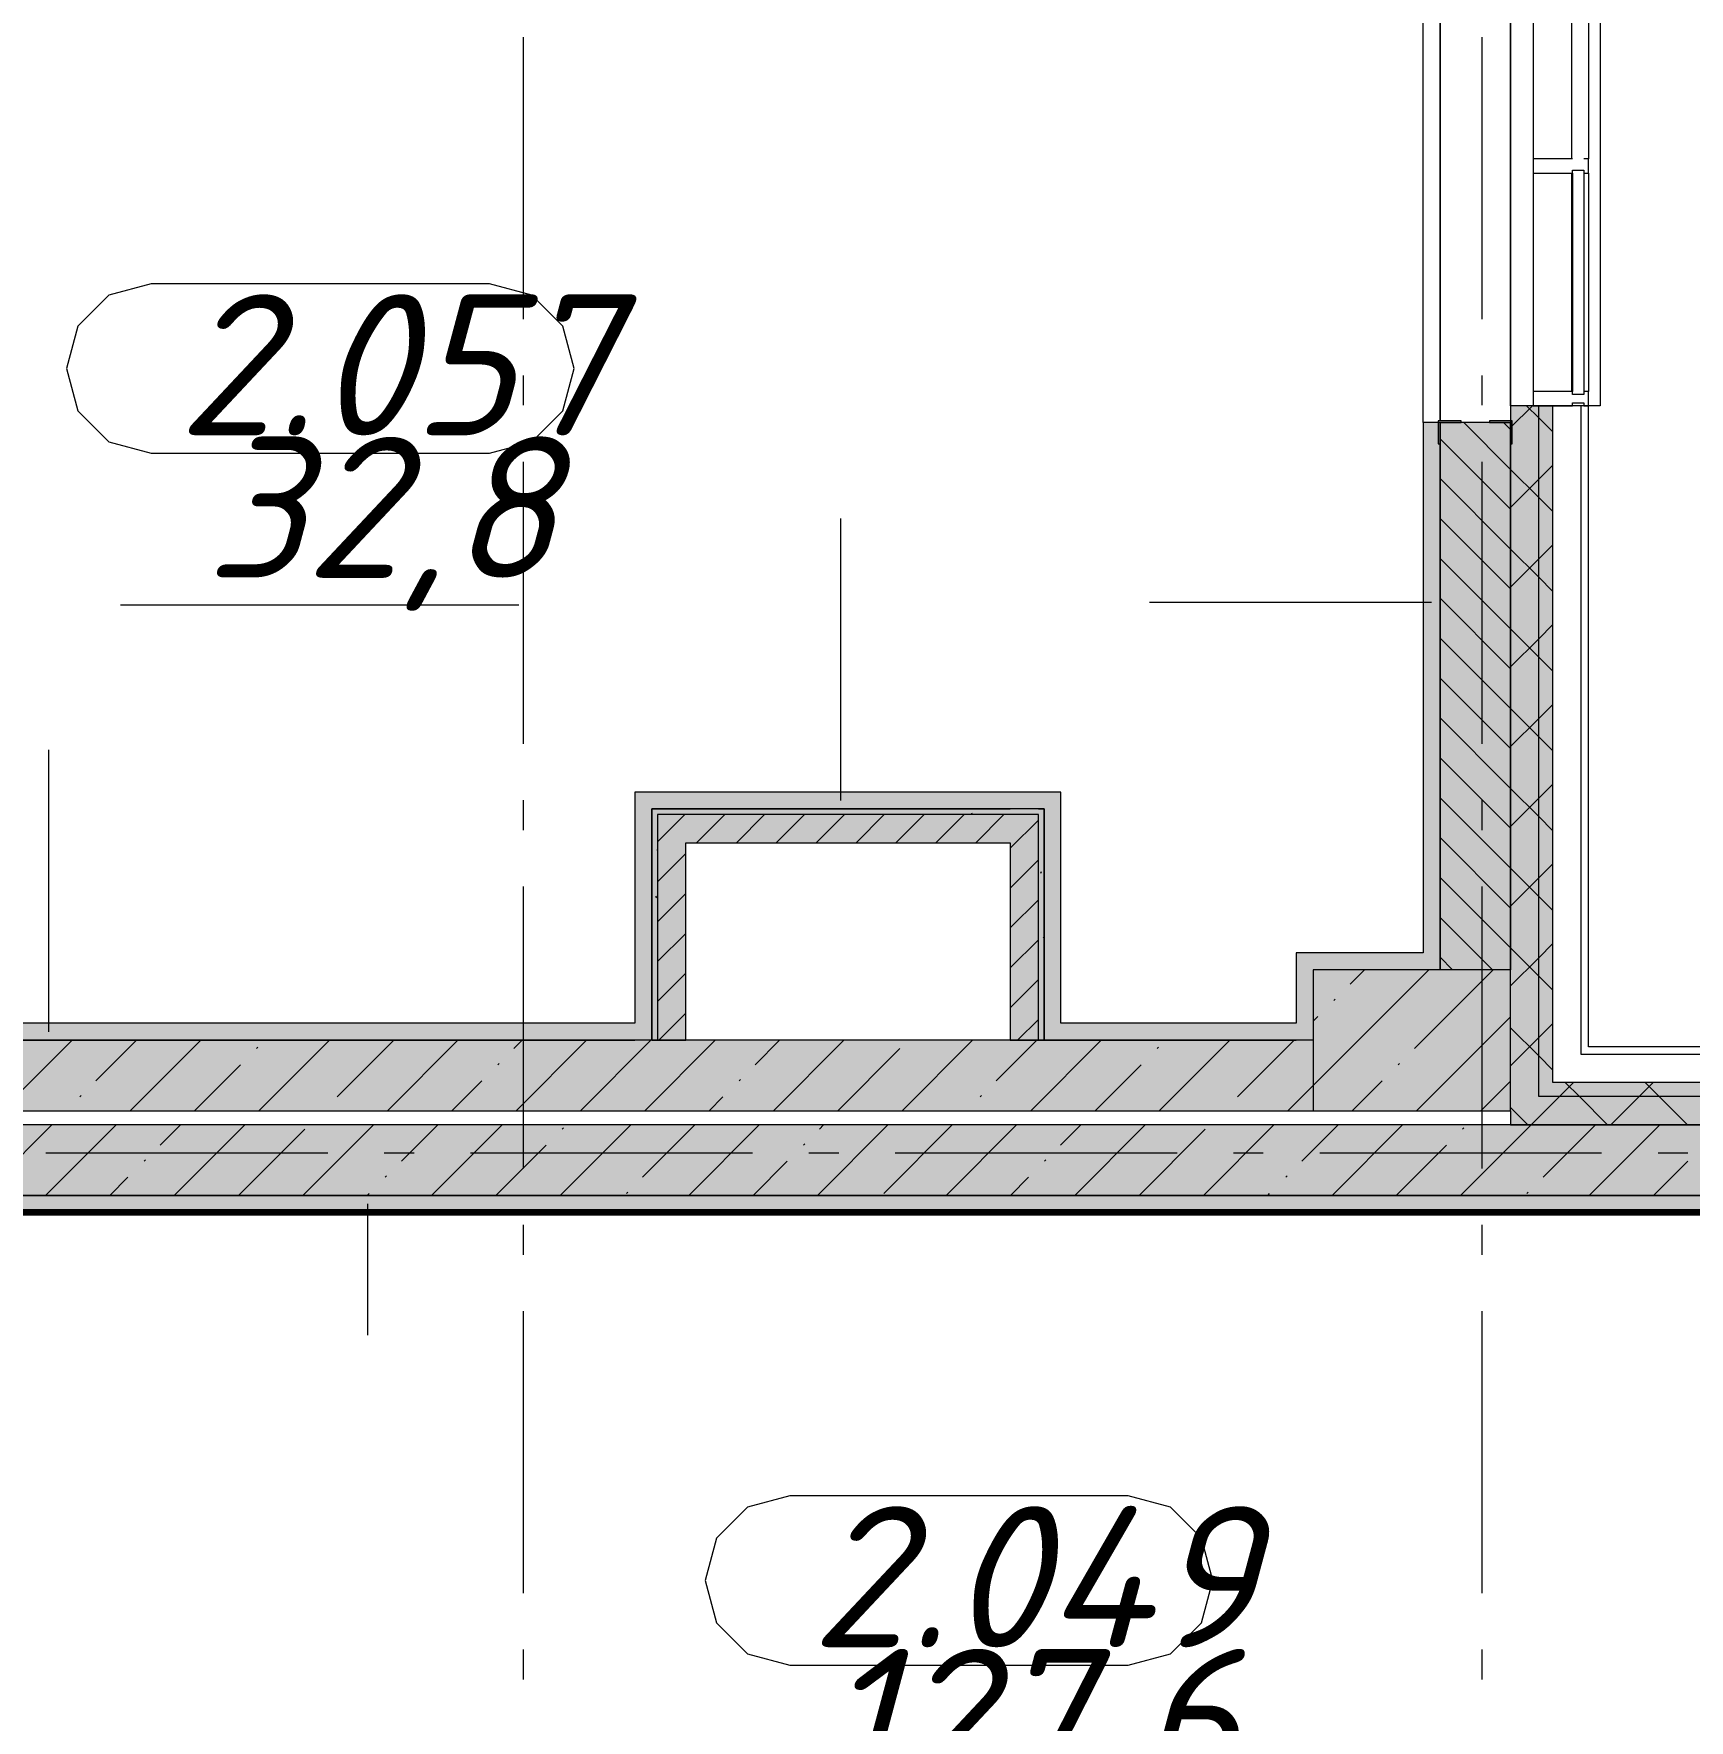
# Model space of a CAD drawing. Header units: millimetres. Extents: x -537608 to 253996, y -217170 to 186033.
# Drawn here: x -347599 to -341727, y -47012 to -41032 of the extents above; entities that cross this region are included whole.
import ezdxf

# ---------------------------------------------------------------- set-up
doc = ezdxf.new("R2010")
doc.units = ezdxf.units.MM
doc.layers.add('16) Лак 1.6м', color=160, linetype='Continuous', lineweight=90)
doc.layers.add('PDF _Геометрия', color=7, linetype='Continuous')
doc.layers.add('PDF _Текст', color=7, linetype='Continuous')
doc.layers.add('PDF _Сплошная заливка', color=7, linetype='Continuous', true_color=0xffffff)
doc.styles.add('PDF ISOCPEUR Italic', font='isocpeui.ttf')

msp = doc.modelspace()

# ---------------------------------------------------------------- hatches: boundary and pattern name
at = {"layer": 'PDF _Сплошная заливка', "transparency": 33554559}
h = msp.add_hatch(color=256, dxfattribs=at)
h.paths.add_polyline_path([(-342261.3661, -44800.6673), (-342211.3659, -44800.6673), (-342211.3659, -42350.6676), (-342261.3661, -42350.6676), (-342261.3661, -44600.8301)], flags=0)
h.paths.add_polyline_path([(-342261.3661, -40650.6668), (-342211.3659, -40650.6668), (-342211.3659, -39375.6657), (-342261.3661, -39375.6657), (-342261.3661, -39616.9451)], flags=0)
h.paths.add_polyline_path([(-342261.3661, -37675.6649), (-342211.3659, -37675.6649), (-342211.3659, -36475.6662), (-342261.3661, -36475.6662), (-342261.3661, -36769.0084)], flags=0)
h.paths.add_polyline_path([(-342211.3659, -34775.6654), (-342211.3659, -33615.6643), (-342261.3661, -33615.6643), (-342261.3661, -34775.6654)], flags=0)
h.paths.add_polyline_path([(-342211.3659, -31915.6635), (-342211.3659, -30715.6649), (-342261.3661, -30715.6649), (-342261.3661, -31915.6635)], flags=0)
h.paths.add_polyline_path([(-342211.3659, -29015.664), (-342211.3659, -27615.6645), (-342261.3661, -27615.6645), (-342261.3661, -29015.664)], flags=0)
h.paths.add_polyline_path([(-342211.3659, -25915.6637), (-342211.3659, -24715.6629), (-342261.3661, -24715.6629), (-342261.3661, -25915.6637)], flags=0)
h.paths.add_polyline_path([(-342261.3661, -23015.6621), (-342211.3659, -23015.6621), (-342211.3659, -21450.6628), (-342261.3661, -21450.6628), (-342261.3661, -22529.3344)], flags=0)
h.paths.add_polyline_path([(-342261.3661, -19750.6615), (-342211.3659, -19750.6615), (-342211.3659, -18550.6617), (-342261.3661, -18550.6617), (-342261.3661, -19681.3998)], flags=0)
h.paths.add_polyline_path([(-342211.3659, -16850.6606), (-342211.3659, -15615.6606), (-342261.3661, -15615.6606), (-342261.3661, -16850.6606)], flags=0)
h.paths.add_polyline_path([(-342211.3659, -13915.6596), (-342211.3659, -12750.6593), (-342261.3661, -12750.6593), (-342261.3661, -13915.6596)], flags=0)
h.paths.add_polyline_path([(-342261.3661, -11050.659), (-342211.3659, -11050.659), (-342211.3659, -6550.6573), (-342261.3661, -6550.6573), (-342261.3661, -9713.6267)], flags=0)
h = msp.add_hatch(color=256, dxfattribs=at)
h.paths.add_polyline_path([(-342361.3666, -44900.6677), (-342261.3661, -44900.6677), (-342261.3661, -42350.6676), (-342361.3666, -42350.6676), (-342361.3666, -44850.6675)], flags=0)
h.paths.add_polyline_path([(-342361.3666, -40650.6668), (-342261.3661, -40650.6668), (-342261.3661, -39375.6657), (-342361.3666, -39375.6657), (-342361.3666, -40450.666)], flags=0)
h.paths.add_polyline_path([(-342261.3661, -37675.6649), (-342261.3661, -36475.6662), (-342361.3666, -36475.6662), (-342361.3666, -37675.6649)], flags=0)
h.paths.add_polyline_path([(-342261.3661, -34775.6654), (-342261.3661, -33615.6643), (-342361.3666, -33615.6643), (-342361.3666, -34775.6654)], flags=0)
h.paths.add_polyline_path([(-342261.3661, -31915.6635), (-342261.3661, -30715.6649), (-342361.3666, -30715.6649), (-342361.3666, -31915.6635)], flags=0)
h.paths.add_polyline_path([(-342261.3661, -29015.664), (-342261.3661, -27615.6645), (-342361.3666, -27615.6645), (-342361.3666, -29015.664)], flags=0)
h.paths.add_polyline_path([(-342361.3666, -25915.6637), (-342261.3661, -25915.6637), (-342261.3661, -24715.6629), (-342361.3666, -24715.6629), (-342361.3666, -25377.2701)], flags=0)
h.paths.add_polyline_path([(-342261.3661, -23015.6621), (-342261.3661, -21450.6628), (-342361.3666, -21450.6628), (-342361.3666, -23015.6621)], flags=0)
h.paths.add_polyline_path([(-342261.3661, -19750.6615), (-342261.3661, -18550.6617), (-342361.3666, -18550.6617), (-342361.3666, -19750.6615)], flags=0)
h.paths.add_polyline_path([(-342261.3661, -16850.6606), (-342261.3661, -15615.6606), (-342361.3666, -15615.6606), (-342361.3666, -16850.6606)], flags=0)
h.paths.add_polyline_path([(-342361.3666, -13915.6596), (-342261.3661, -13915.6596), (-342261.3661, -12750.6593), (-342361.3666, -12750.6593), (-342361.3666, -13273.5457)], flags=0)
h.paths.add_polyline_path([(-342361.3666, -11050.659), (-342261.3661, -11050.659), (-342261.3661, -6650.6577), (-342361.3666, -6650.6577), (-342361.3666, -10800.6587)], flags=0)
h = msp.add_hatch(color=256, dxfattribs=at)
h.paths.add_polyline_path([(-342361.3666, -44350.6675), (-342361.3666, -42410.6662), (-342611.3676, -42410.6662), (-342611.3676, -44350.6675), (-342369.7545, -44350.6675)], flags=0)
h.paths.add_polyline_path([(-342361.3666, -40590.6661), (-342361.3666, -40450.666), (-342611.3676, -40450.666), (-342611.3676, -40590.6661), (-342369.7545, -40590.6661)], flags=0)
h.paths.add_polyline_path([(-342361.3666, -39950.666), (-342361.3666, -39435.6664), (-342611.3676, -39435.6664), (-342611.3676, -39950.666), (-342369.7545, -39950.666)], flags=0)
h.paths.add_polyline_path([(-342611.3676, -37615.6663), (-342361.3666, -37615.6663), (-342361.3666, -37150.6648), (-342611.3676, -37150.6648)], flags=0)
h.paths.add_polyline_path([(-342408.1115, -36650.6648), (-342361.3666, -36650.6648), (-342361.3666, -36535.6647), (-342611.3676, -36535.6647), (-342611.3676, -36650.6648)], flags=0)
h.paths.add_polyline_path([(-342611.3676, -34715.6647), (-342361.3666, -34715.6647), (-342361.3666, -33675.665), (-342611.3676, -33675.665), (-342611.3676, -33921.0738)], flags=0)
h.paths.add_polyline_path([(-342361.3666, -31855.665), (-342363.8468, -31850.6636), (-342611.3676, -31850.6636), (-342611.3676, -31855.665), (-342369.7545, -31855.665)], flags=0)
h.paths.add_polyline_path([(-342361.3666, -31350.6637), (-342361.3666, -30775.6655), (-342611.3676, -30775.6655), (-342611.3676, -31350.6637), (-342369.7545, -31350.6637)], flags=0)
h.paths.add_polyline_path([(-342611.3676, -28955.6633), (-342361.3666, -28955.6633), (-342361.3666, -28150.6629), (-342611.3676, -28150.6629), (-342611.3676, -28225.2047)], flags=0)
h.paths.add_polyline_path([(-342361.3666, -25855.663), (-342361.3666, -24775.6636), (-342611.3676, -24775.6636), (-342611.3676, -25855.663), (-342369.7545, -25855.663)], flags=0)
h.paths.add_polyline_path([(-342369.7545, -22955.6635), (-342361.3666, -22955.6635), (-342361.3666, -22150.6621), (-342611.3676, -22150.6621), (-342611.3676, -22955.6635)], flags=0)
h.paths.add_polyline_path([(-342369.7545, -21650.6621), (-342361.3666, -21650.6621), (-342361.3666, -21510.6614), (-342611.3676, -21510.6614), (-342611.3676, -21650.6621), (-342411.3668, -21650.6621)], flags=0)
h.paths.add_polyline_path([(-342361.3666, -19690.6619), (-342361.3666, -18610.6613), (-342611.3676, -18610.6613), (-342611.3676, -19690.6619), (-342369.7545, -19690.6619)], flags=0)
h.paths.add_polyline_path([(-342369.7545, -16790.661), (-342361.3666, -16790.661), (-342361.3666, -16330.2498), (-342611.3676, -16330.2498), (-342611.3676, -16790.661)], flags=0)
h.paths.add_polyline_path([(-342611.3676, -16295.2503), (-342361.3666, -16295.2503), (-342361.3666, -16150.6614), (-342611.3676, -16150.6614)], flags=0)
h.paths.add_polyline_path([(-342369.7545, -13855.6599), (-342361.3666, -13855.6599), (-342361.3666, -12810.6604), (-342611.3676, -12810.6604), (-342611.3676, -13855.6599)], flags=0)
h.paths.add_polyline_path([(-342611.3676, -10990.6594), (-342361.3666, -10990.6594), (-342361.3666, -10800.6587), (-342611.3676, -10800.6587), (-342611.3676, -10860.6592)], flags=0)
at = {"layer": 'PDF _Сплошная заливка', "true_color": 0xff7d7d, "transparency": 33554559}
for points in [[(-344135.7541, -43780.6664), (-344015.7484, -43780.6664), (-344015.7484, -43720.6679), (-345466.3661, -43720.6679), (-345466.3661, -43780.6664), (-345406.3675, -43780.6664)], [(-344015.7484, -44540.6679), (-343955.7499, -44540.6679), (-343955.7499, -43720.6679), (-344015.7484, -43720.6679), (-344015.7484, -43888.8459)], [(-342671.3662, -44350.6675), (-342671.3662, -44290.6669), (-343121.3681, -44290.6669), (-343121.3681, -44350.6675), (-343061.3696, -44350.6675)], [(-345466.3661, -44600.6665), (-345466.3661, -44540.6679), (-348741.3714, -44540.6679), (-348741.3714, -44600.6665), (-346559.6449, -44600.6665)], [(-343121.3681, -44600.6665), (-343121.3681, -44540.6679), (-344015.7484, -44540.6679), (-344015.7484, -44600.6665), (-343207.736, -44600.6665)]]:
    msp.add_hatch(color=11, dxfattribs=at).paths.add_polyline_path(points)
at = {"layer": 'PDF _Сплошная заливка', "transparency": 33554559}
for points in [[(-345406.3675, -44600.6665), (-345386.3709, -44600.6665), (-345386.3709, -43800.6673), (-345406.3675, -43800.6673), (-345406.3675, -43900.6678)], [(-344135.7541, -43900.6678), (-344135.7541, -43800.6673), (-345386.3709, -43800.6673), (-345386.3709, -43900.6678), (-345286.3704, -43900.6678)], [(-344035.7536, -44600.6665), (-344015.7484, -44600.6665), (-344015.7484, -43780.6664), (-344035.7536, -43780.6664), (-344035.7536, -43888.8459)], [(-342361.3666, -44850.6675), (-342361.3666, -44350.6675), (-343061.3696, -44350.6675), (-343061.3696, -44850.6675), (-342369.7545, -44850.6675)]]:
    msp.add_hatch(color=256, dxfattribs=at).paths.add_polyline_path(points)
h = msp.add_hatch(color=256, dxfattribs=at)
h.paths.add_polyline_path([(-343207.736, -44850.6675), (-343061.3696, -44850.6675), (-343061.3696, -44600.6665), (-352711.3678, -44600.6665), (-352711.3678, -44850.6675), (-346559.6449, -44850.6675)], flags=0)
h.paths.add_polyline_path([(-355777.4074, -44850.6675), (-354711.3677, -44850.6675), (-354711.3677, -44600.6665), (-355811.3724, -44600.8301), (-355811.3724, -44850.6675)], flags=0)
h = msp.add_hatch(color=256, dxfattribs=at)
h.paths.add_polyline_path([(-291511.3559, -44800.6673), (-291511.3559, -44750.6671), (-298005.3554, -44750.6671), (-298005.3554, -44800.6673), (-292091.069, -44800.6673)], flags=0)
h.paths.add_polyline_path([(-302705.3583, -44800.6673), (-302705.3583, -44750.6671), (-303995.3569, -44750.6671), (-303995.3569, -44800.6673), (-302984.786, -44800.6673)], flags=0)
h.paths.add_polyline_path([(-300051.8592, -44800.6673), (-299705.3584, -44800.6673), (-299705.3584, -44750.6671), (-301005.3596, -44750.6671), (-301005.3596, -44800.6673), (-300470.8499, -44800.6673)], flags=0)
h.paths.add_polyline_path([(-305695.3599, -44800.6673), (-305695.3599, -44750.6671), (-307010.3586, -44750.6671), (-307010.3586, -44800.6673), (-305917.7084, -44800.6673)], flags=0)
h.paths.add_polyline_path([(-308850.6309, -44800.6673), (-308710.3573, -44800.6673), (-308710.3573, -44750.6671), (-310010.3585, -44750.6671), (-310010.3585, -44800.6673), (-309688.6081, -44800.6673)], flags=0)
h.paths.add_polyline_path([(-311710.3615, -44800.6673), (-311710.3615, -44750.6671), (-313005.3593, -44750.6671), (-313005.3593, -44800.6673), (-311783.5533, -44800.6673)], flags=0)
h.paths.add_polyline_path([(-318068.389, -44800.6673), (-317705.3621, -44800.6673), (-317705.3621, -44750.6671), (-319005.3634, -44750.6671), (-319005.3634, -44800.6673), (-318906.3662, -44800.6673)], flags=0)
h.paths.add_polyline_path([(-314705.3622, -44800.6673), (-314705.3622, -44750.6671), (-316005.3592, -44750.6671), (-316005.3592, -44800.6673), (-314716.4758, -44800.6673)], flags=0)
h.paths.add_polyline_path([(-320705.362, -44800.6673), (-320705.362, -44750.6671), (-322005.3633, -44750.6671), (-322005.3633, -44800.6673), (-321001.3114, -44800.6673)], flags=0)
h.paths.add_polyline_path([(-324772.2154, -44800.6673), (-323705.3619, -44800.6673), (-323705.3619, -44750.6671), (-325005.3632, -44750.6671), (-325005.3632, -44800.6673)], flags=0)
h.paths.add_polyline_path([(-326867.1607, -44800.6673), (-326705.3618, -44800.6673), (-326705.3618, -44750.6671), (-328311.3625, -44750.6671), (-328311.3625, -44800.6673), (-327286.1471, -44800.6673)], flags=0)
h.paths.add_polyline_path([(-331311.3624, -44800.6673), (-330011.3654, -44800.6673), (-330011.3654, -44750.6671), (-331311.3624, -44750.6671)], flags=0)
h.paths.add_polyline_path([(-339011.3695, -44800.6673), (-339011.3695, -44750.6671), (-342211.3659, -44750.6671), (-342211.3659, -44800.6673), (-339017.8456, -44800.6673)], flags=0)
h = msp.add_hatch(color=256, dxfattribs=at)
h.paths.add_polyline_path([(-291411.3555, -44900.6677), (-291411.3555, -44800.6673), (-298005.3554, -44800.6673), (-298005.3554, -44900.6677), (-292091.069, -44900.6677)], flags=0)
h.paths.add_polyline_path([(-300051.8592, -44900.6677), (-299705.3584, -44900.6677), (-299705.3584, -44800.6673), (-301005.3596, -44800.6673), (-301005.3596, -44900.6677), (-300470.8499, -44900.6677)], flags=0)
h.paths.add_polyline_path([(-303822.7632, -44900.6677), (-302705.3583, -44900.6677), (-302705.3583, -44800.6673), (-303995.3569, -44800.6673), (-303995.3569, -44900.6677)], flags=0)
h.paths.add_polyline_path([(-306061.3579, -44900.6677), (-305695.3599, -44900.6677), (-305695.3599, -44800.6673), (-307010.3586, -44800.6673), (-307010.3586, -44900.6677), (-306336.6949, -44900.6677)], flags=0)
h.paths.add_polyline_path([(-308850.6309, -44900.6677), (-308710.3573, -44900.6677), (-308710.3573, -44800.6673), (-310010.3585, -44800.6673), (-310010.3585, -44900.6677), (-309688.6081, -44900.6677)], flags=0)
h.paths.add_polyline_path([(-312061.362, -44900.6677), (-311710.3615, -44900.6677), (-311710.3615, -44800.6673), (-313005.3593, -44800.6673), (-313005.3593, -44900.6677), (-312202.5441, -44900.6677)], flags=0)
h.paths.add_polyline_path([(-316005.3592, -44900.6677), (-314705.3622, -44900.6677), (-314705.3622, -44800.6673), (-316005.3592, -44800.6673)], flags=0)
h.paths.add_polyline_path([(-318068.389, -44900.6677), (-317705.3621, -44900.6677), (-317705.3621, -44800.6673), (-319005.3634, -44800.6673), (-319005.3634, -44900.6677), (-318906.3662, -44900.6677)], flags=0)
h.paths.add_polyline_path([(-323934.2382, -44900.6677), (-323705.3619, -44900.6677), (-323705.3619, -44800.6673), (-325005.3632, -44800.6673), (-325005.3632, -44900.6677), (-324061.3615, -44900.6677)], flags=0)
h.paths.add_polyline_path([(-321420.3022, -44900.6677), (-320705.362, -44900.6677), (-320705.362, -44800.6673), (-322005.3633, -44800.6673), (-322005.3633, -44900.6677), (-321839.293, -44900.6677)], flags=0)
h.paths.add_polyline_path([(-326705.3618, -44900.6677), (-326705.3618, -44800.6673), (-328311.3625, -44800.6673), (-328311.3625, -44900.6677), (-326867.1607, -44900.6677)], flags=0)
h.paths.add_polyline_path([(-330011.3654, -44900.6677), (-330011.3654, -44800.6673), (-331311.3624, -44800.6673), (-331311.3624, -44900.6677), (-330219.0739, -44900.6677)], flags=0)
h.paths.add_polyline_path([(-342261.3661, -44900.6677), (-339011.3695, -44900.6677), (-339011.3695, -44800.6673), (-342261.3661, -44800.6673)], flags=0)
h = msp.add_hatch(color=256, dxfattribs=at)
h.paths.add_polyline_path([(-340111.3655, -45150.6667), (-340111.3655, -44900.6677), (-352711.3678, -44900.6677), (-352711.3678, -45150.6667), (-341531.7729, -45150.6667)], flags=0)
h.paths.add_polyline_path([(-354939.4258, -45150.6667), (-354711.3677, -45150.6667), (-354711.3677, -44900.6677), (-356311.3745, -44900.6677), (-356311.3745, -45150.6667), (-355777.4074, -45150.6667)], flags=0)
at = {"layer": 'PDF _Сплошная заливка', "true_color": 0xff7d7d, "transparency": 33554559}
h = msp.add_hatch(color=11, dxfattribs=at)
h.paths.add_polyline_path([(-340171.3641, -45210.6673), (-340111.3655, -45210.6673), (-340111.3655, -45150.6667), (-352681.3728, -45150.8109), (-352681.3728, -45158.667), (-352711.3678, -45158.667), (-352711.3678, -45210.6673), (-341531.7729, -45210.6673)], flags=0)
h.paths.add_polyline_path([(-354711.3677, -45210.6673), (-354711.3677, -45158.667), (-354741.3712, -45158.667), (-354741.3712, -45150.6667), (-356311.3745, -45150.6667), (-356311.3745, -45210.6673), (-354939.4258, -45210.6673)], flags=0)
h.paths.add_polyline_path([(-360436.3749, -45210.6673), (-360436.3749, -45150.6667), (-367861.3722, -45150.6667), (-367861.3722, -45210.6673), (-360805.2708, -45210.6673)], flags=0)

# ---------------------------------------------------------------- linework, layer by layer
at = {"layer": '16) Лак 1.6м'}
msp.add_line((-352711.3678, -45210.6673), (-340171.3641, -45210.6673), dxfattribs=at)
at = {"layer": 'PDF _Геометрия', "lineweight": 9}
for p, q in [((-342361.3666, -40650.6668), (-342361.3666, -42350.6676)), ((-342361.3666, -42350.6676), (-342361.3666, -40650.6668)), ((-342611.3676, -42404.6659), (-342611.3676, -40709.2724)), ((-342611.3676, -40709.2724), (-342611.3676, -42404.6659)), ((-342281.3714, -40700.667), (-342281.3714, -41475.666)), ((-342084.3674, -40700.667), (-342084.3674, -41475.666)), ((-342671.3662, -42410.6662), (-342671.3662, -40769.2731)), ((-342141.369, -41475.666), (-342281.3714, -41475.666)), ((-342281.3714, -41475.666), (-342281.3714, -41525.6663)), ((-342084.3674, -41475.666), (-342101.3672, -41475.666)), ((-342084.3674, -41525.6663), (-342084.3674, -41475.666)), ((-342281.3714, -41525.6663), (-342281.3714, -42300.6674)), ((-342281.3714, -41525.6663), (-342141.369, -41525.6663)), ((-342141.369, -41525.6663), (-342141.369, -41515.6657)), ((-342141.369, -41515.6657), (-342101.3672, -41515.6657)), ((-342101.3672, -41515.6657), (-342101.3672, -41525.6663)), ((-342101.3672, -41525.6663), (-342101.3672, -42300.6674)), ((-342101.3672, -41525.6663), (-342084.3674, -41525.6663)), ((-342084.3674, -41525.6663), (-342084.3674, -42300.6674)), ((-342141.369, -42300.6674), (-342281.3714, -42300.6674)), ((-342281.3714, -42300.6674), (-342281.3714, -42350.6676)), ((-342141.369, -42310.6657), (-342141.369, -42300.6674)), ((-342101.3672, -42310.6657), (-342141.369, -42310.6657)), ((-342084.3674, -42300.6674), (-342101.3672, -42300.6674)), ((-342101.3672, -42300.6674), (-342101.3672, -42310.6657)), ((-342084.3674, -42350.6676), (-342084.3674, -42300.6674)), ((-342361.3666, -42428.2601), (-342283.7741, -42350.6676)), ((-342261.3661, -42350.6676), (-342361.3666, -42350.6676)), ((-342361.3666, -42350.6676), (-342361.3666, -44350.6675)), ((-342261.3661, -42393.5265), (-342304.2271, -42350.6676)), ((-342281.3714, -42350.6676), (-342141.369, -42350.6676)), ((-342261.3661, -44800.6673), (-342261.3661, -42350.6676)), ((-342211.3659, -42350.6676), (-342261.3661, -42350.6676)), ((-342211.3659, -42443.5267), (-342261.3661, -42393.5265)), ((-342211.3659, -44750.6671), (-342211.3659, -42350.6676)), ((-342111.3655, -42350.6676), (-342211.3659, -42350.6676)), ((-342141.369, -42350.6676), (-342141.369, -42340.6672)), ((-342141.369, -42340.6672), (-342101.3672, -42340.6672)), ((-342111.3655, -44650.6667), (-342111.3655, -42350.6676)), ((-342084.3674, -42350.6676), (-342111.3655, -42350.6676)), ((-342101.3672, -42340.6672), (-342101.3672, -42350.6676)), ((-342101.3672, -42350.6676), (-342084.3674, -42350.6676)), ((-342084.3674, -44623.6665), (-342084.3674, -42350.6676)), ((-342611.3676, -42410.6662), (-342671.3662, -42410.6662)), ((-342671.3662, -42410.6662), (-342671.3662, -44290.6669)), ((-342611.3676, -42410.6662), (-342611.3676, -44350.6675)), ((-342611.3676, -44350.6675), (-342611.3676, -42410.6662)), ((-342361.3666, -42410.6662), (-342611.3676, -42410.6662)), ((-342361.3666, -42576.3705), (-342527.0666, -42410.6662)), ((-342361.3666, -42434.9494), (-342385.6519, -42410.6662)), ((-342361.3666, -44350.6675), (-342361.3666, -42410.6662)), ((-342361.3666, -42717.7916), (-342611.3676, -42467.7905)), ((-342261.3661, -42676.3687), (-342361.3666, -42576.3705)), ((-342261.3661, -42611.1019), (-342211.3659, -42561.1017)), ((-342361.3666, -42859.2127), (-342611.3676, -42609.2116)), ((-342361.3666, -42711.1024), (-342261.3661, -42611.1019)), ((-342211.3659, -42726.3689), (-342261.3661, -42676.3687)), ((-344736.7901, -43750.6672), (-344736.7901, -42750.6672)), ((-342361.3666, -43000.6338), (-342611.3676, -42750.6327)), ((-342261.3661, -42959.2131), (-342361.3666, -42859.2127)), ((-342261.3661, -42893.9463), (-342211.3659, -42843.9461)), ((-342361.3666, -43142.0549), (-342611.3676, -42892.056)), ((-342361.3666, -42993.9446), (-342261.3661, -42893.9463)), ((-342211.3659, -43009.2133), (-342261.3661, -42959.2131)), ((-342641.3712, -43049.1032), (-343641.3668, -43049.1032)), ((-342361.3666, -43283.476), (-342611.3676, -43033.4771)), ((-342361.3666, -43424.8972), (-342611.3676, -43174.8982)), ((-342261.3661, -43242.0554), (-342361.3666, -43142.0549)), ((-342261.3661, -43176.7885), (-342211.3659, -43126.7883)), ((-342361.3666, -43276.789), (-342261.3661, -43176.7885)), ((-342211.3659, -43292.0556), (-342261.3661, -43242.0554)), ((-342361.3666, -43566.3204), (-342611.3676, -43316.3193)), ((-342261.3661, -43459.6308), (-342211.3659, -43409.6305)), ((-342361.3666, -43707.7415), (-342611.3676, -43457.7405)), ((-342261.3661, -43524.8976), (-342361.3666, -43424.8972)), ((-342361.3666, -43559.6312), (-342261.3661, -43459.6308)), ((-342211.3659, -43574.8978), (-342261.3661, -43524.8976)), ((-347544.8197, -44570.6672), (-347544.8197, -43570.6672)), ((-342361.3666, -43849.1627), (-342611.3676, -43599.1616)), ((-342261.3661, -43807.7398), (-342361.3666, -43707.7415)), ((-342261.3661, -43742.473), (-342211.3659, -43692.4728)), ((-344015.7484, -43720.6679), (-345466.3661, -43720.6679)), ((-345466.3661, -43720.6679), (-345466.3661, -43780.6664)), ((-343955.7499, -43720.6679), (-344015.7484, -43720.6679)), ((-343955.7499, -44540.6679), (-343955.7499, -43720.6679)), ((-342361.3666, -43990.5838), (-342611.3676, -43740.5827)), ((-342361.3666, -43842.4734), (-342261.3661, -43742.473)), ((-345466.3661, -43780.6664), (-345466.3661, -44540.6679)), ((-344135.7541, -43780.6664), (-345406.3675, -43780.6664)), ((-345406.3675, -43780.6664), (-345406.3675, -43800.6673)), ((-345406.3675, -44600.6665), (-345406.3675, -43780.6664)), ((-345406.3675, -43780.6664), (-344135.7541, -43780.6664)), ((-345406.3675, -43800.6673), (-345406.3675, -43900.6678)), ((-345386.3709, -43897.6256), (-345289.4104, -43800.6673)), ((-344135.7541, -43800.6673), (-345386.3709, -43800.6673)), ((-345386.3709, -43800.6673), (-345386.3709, -43900.6678)), ((-345247.9876, -43900.6678), (-345147.9871, -43800.6673)), ((-345106.5643, -43900.6678), (-345006.5639, -43800.6673)), ((-344965.1497, -43900.6678), (-344865.1492, -43800.6673)), ((-344823.7264, -43900.6678), (-344723.7259, -43800.6673)), ((-344682.3031, -43900.6678), (-344582.3027, -43800.6673)), ((-344540.8799, -43900.6678), (-344440.8794, -43800.6673)), ((-344399.4566, -43900.6678), (-344299.4561, -43800.6673)), ((-344258.0419, -43900.6678), (-344158.0415, -43800.6673)), ((-344035.7536, -43780.6664), (-344135.7541, -43780.6664)), ((-344035.7536, -43800.6673), (-344135.7541, -43800.6673)), ((-344135.7541, -43919.8033), (-344035.7536, -43819.8028)), ((-344015.7484, -43780.6664), (-344035.7536, -43780.6664)), ((-344035.7536, -43780.6664), (-344015.7484, -43780.6664)), ((-344035.7536, -44600.6665), (-344035.7536, -43800.6673)), ((-344015.7484, -44600.6665), (-344015.7484, -43780.6664)), ((-344015.7484, -43780.6664), (-344015.7484, -44540.6679)), ((-342211.3659, -43857.7401), (-342261.3661, -43807.7398)), ((-342361.3666, -44132.0049), (-342611.3676, -43882.006)), ((-345406.3675, -43900.6678), (-345406.3675, -44600.6665)), ((-345386.3709, -43900.6678), (-345386.3709, -44600.6665)), ((-345386.3709, -44039.0467), (-345286.3704, -43939.0464)), ((-345286.3704, -44600.6665), (-345286.3704, -43900.6678)), ((-345286.3704, -43900.6678), (-344135.7541, -43900.6678)), ((-344135.7541, -43900.6678), (-344135.7541, -44600.6665)), ((-344135.7541, -44061.2244), (-344035.7536, -43961.224)), ((-342261.3661, -44090.5842), (-342361.3666, -43990.5838)), ((-342261.3661, -44025.3174), (-342211.3659, -43975.3172)), ((-342361.3666, -44273.426), (-342611.3676, -44023.4271)), ((-342361.3666, -44125.3157), (-342261.3661, -44025.3174)), ((-345386.3709, -44180.4679), (-345286.3704, -44080.4675)), ((-344135.7541, -44202.6455), (-344035.7536, -44102.6451)), ((-342211.3659, -44140.5844), (-342261.3661, -44090.5842)), ((-342425.5505, -44350.6675), (-342611.3676, -44164.8482)), ((-345386.3709, -44321.889), (-345286.3704, -44221.8886)), ((-344135.7541, -44344.0666), (-344035.7536, -44244.0662)), ((-342671.3662, -44290.6669), (-343121.3681, -44290.6669)), ((-343121.3681, -44290.6669), (-343121.3681, -44350.6675)), ((-342566.9651, -44350.6675), (-342611.3676, -44306.2694)), ((-342261.3661, -44373.4265), (-342361.3666, -44273.426)), ((-342361.3666, -44408.1601), (-342261.3661, -44308.1596)), ((-342261.3661, -44308.1596), (-342211.3659, -44258.1594)), ((-345386.3709, -44463.3101), (-345286.3704, -44363.3119)), ((-343121.3681, -44350.6675), (-343121.3681, -44540.6679)), ((-343061.3696, -44761.4232), (-342650.6117, -44350.6675)), ((-343061.3696, -44350.6675), (-343061.3696, -44850.6675)), ((-342361.3666, -44350.6675), (-343061.3696, -44350.6675)), ((-342930.4441, -44402.3988), (-342878.7129, -44350.6675)), ((-342702.3429, -44630.4978), (-342422.5105, -44350.6675)), ((-342361.3666, -44850.6675), (-342361.3666, -44350.6675)), ((-344135.7541, -44485.4877), (-344035.7536, -44385.4873)), ((-342211.3659, -44423.4267), (-342261.3661, -44373.4265)), ((-342987.4716, -44459.4241), (-342982.7264, -44454.6832)), ((-345466.3661, -44540.6679), (-348681.3729, -44540.6679)), ((-345382.3061, -44600.6665), (-345286.3704, -44504.733)), ((-344109.5139, -44600.6665), (-344035.7536, -44526.9084)), ((-344015.7484, -44540.6679), (-344015.7484, -44600.6665)), ((-343121.3681, -44540.6679), (-343955.7499, -44540.6679)), ((-343061.3696, -44533.3242), (-343044.4904, -44516.4494)), ((-342694.4114, -44850.6675), (-342361.3666, -44517.6205)), ((-342261.3661, -44591.0018), (-342211.3659, -44541.0016)), ((-345466.3661, -44600.6665), (-349218.4403, -44600.6665)), ((-348741.3714, -44600.6665), (-345466.3661, -44600.6665)), ((-347712.5864, -44850.6675), (-347462.5854, -44600.6665)), ((-347378.3618, -44744.5484), (-347234.4842, -44600.6665)), ((-347256.3841, -44850.6675), (-347006.383, -44600.6665)), ((-346800.1902, -44850.6675), (-346550.1892, -44600.6665)), ((-346522.993, -44801.5716), (-346322.088, -44600.6665)), ((-346343.9878, -44850.6675), (-346093.9953, -44600.6665)), ((-345895.7254, -44630.4978), (-345865.8941, -44600.6665)), ((-345887.794, -44850.6675), (-345637.7929, -44600.6665)), ((-345659.6927, -44850.6675), (-345409.7003, -44600.6665)), ((-345406.3675, -44600.6665), (-345466.3661, -44600.6665)), ((-345431.6001, -44850.6675), (-345181.5991, -44600.6665)), ((-343121.3681, -44600.6665), (-345406.3675, -44600.6665)), ((-345406.3675, -44600.6665), (-345386.3709, -44600.6665)), ((-345386.3709, -44600.6665), (-345286.3704, -44600.6665)), ((-345040.3567, -44687.5231), (-344953.4978, -44600.6665)), ((-344975.3977, -44850.6675), (-344725.3966, -44600.6665)), ((-344519.2039, -44850.6675), (-344269.2028, -44600.6665)), ((-344184.9879, -44744.5484), (-344041.1016, -44600.6665)), ((-344135.7541, -44600.6665), (-344035.7536, -44600.6665)), ((-344063.0101, -44850.6675), (-343813.009, -44600.6665)), ((-344035.7536, -44600.6665), (-344015.7484, -44600.6665)), ((-344015.7484, -44600.6665), (-343121.3681, -44600.6665)), ((-343606.8076, -44850.6675), (-343356.8066, -44600.6665)), ((-343329.6191, -44801.5716), (-343128.714, -44600.6665)), ((-343061.3696, -44600.6665), (-343121.3681, -44600.6665)), ((-342261.3661, -44656.2687), (-342361.3666, -44556.2682)), ((-342361.3666, -44691.0023), (-342261.3661, -44591.0018)), ((-346808.1217, -44630.4978), (-346803.3766, -44625.757)), ((-344747.3051, -44850.6675), (-344527.1354, -44630.4978)), ((-343614.7391, -44630.4978), (-343609.994, -44625.757)), ((-342211.3659, -44706.2689), (-342261.3661, -44656.2687)), ((-342084.3674, -44650.6667), (-342111.3655, -44650.6667)), ((-339011.3695, -44623.6665), (-342084.3674, -44623.6665)), ((-339011.3695, -44650.6667), (-342084.3674, -44650.6667)), ((-347028.2914, -44850.6675), (-346865.1405, -44687.5231)), ((-345952.7529, -44687.5231), (-345948.0078, -44682.7801)), ((-343834.9089, -44850.6675), (-343671.7666, -44687.5231)), ((-342759.3703, -44687.5231), (-342754.6252, -44682.7801)), ((-346115.8952, -44850.6675), (-346009.7718, -44744.5484)), ((-345097.3755, -44744.5484), (-345092.639, -44739.8054)), ((-343150.6139, -44850.6675), (-343061.3696, -44761.4232)), ((-342922.5126, -44850.6675), (-342816.3978, -44744.5484)), ((-342466.3188, -44850.6675), (-342361.3666, -44745.7175)), ((-342111.3655, -44750.6671), (-342211.3659, -44750.6671)), ((-342188.1915, -44800.6673), (-342138.1913, -44750.6671)), ((-342116.9718, -44800.6673), (-342166.972, -44750.6671)), ((-342084.3674, -44750.6671), (-342111.3655, -44750.6671)), ((-339011.3695, -44750.6671), (-342084.3674, -44750.6671)), ((-341905.345, -44800.6673), (-341855.3448, -44750.6671)), ((-341834.1253, -44800.6673), (-341884.1255, -44750.6671)), ((-352711.3678, -44850.6675), (-343061.3696, -44850.6675)), ((-347435.3893, -44801.5716), (-347430.6442, -44796.8307)), ((-345203.499, -44850.6675), (-345154.403, -44801.5716)), ((-344242.0067, -44801.5716), (-344237.2702, -44796.8307)), ((-343061.3696, -44850.6675), (-342361.3666, -44850.6675)), ((-342299.8093, -44900.6677), (-342361.3666, -44839.1126)), ((-342361.3666, -44850.6675), (-342361.3666, -44900.6677)), ((-342261.3661, -44873.8441), (-342188.1915, -44800.6673)), ((-342211.3659, -44800.6673), (-342261.3661, -44800.6673)), ((-342084.3674, -44800.6673), (-342211.3659, -44800.6673)), ((-342016.9714, -44900.6677), (-342116.9718, -44800.6673)), ((-339011.3695, -44800.6673), (-342084.3674, -44800.6673)), ((-342005.3454, -44900.6677), (-341905.345, -44800.6673)), ((-341734.1248, -44900.6677), (-341834.1253, -44800.6673)), ((-340111.3655, -44900.6677), (-352681.3728, -44900.6677)), ((-347777.5368, -45143.7191), (-347534.4854, -44900.6677)), ((-347556.3853, -45150.6667), (-347306.3843, -44900.6677)), ((-347150.2692, -44972.6453), (-347078.2917, -44900.6677)), ((-347100.1915, -45150.6667), (-346850.1904, -44900.6677)), ((-346643.9891, -45150.6667), (-346393.988, -44900.6677)), ((-346294.9005, -45029.6706), (-346165.8954, -44900.6677)), ((-346187.7952, -45150.6667), (-345937.7942, -44900.6677)), ((-345731.6014, -45150.6667), (-345481.6003, -44900.6677)), ((-345439.523, -45086.6959), (-345253.4992, -44900.6677)), ((-345275.399, -45150.6667), (-345025.398, -44900.6677)), ((-344819.2052, -45150.6667), (-344569.2041, -44900.6677)), ((-344812.2554, -44915.6221), (-344797.3053, -44900.6677)), ((-344584.1542, -45143.7191), (-344341.1029, -44900.6677)), ((-344363.0027, -45150.6667), (-344113.0103, -44900.6677)), ((-343956.8867, -44972.6453), (-343884.9091, -44900.6677)), ((-343906.8089, -45150.6667), (-343656.8078, -44900.6677)), ((-343450.6151, -45150.6667), (-343200.614, -44900.6677)), ((-343101.5179, -45029.6706), (-342972.5128, -44900.6677)), ((-342994.4127, -45150.6667), (-342744.4116, -44900.6677)), ((-342538.2189, -45150.6667), (-342288.2178, -44900.6677)), ((-342361.3666, -44900.6677), (-342261.3661, -44900.6677)), ((-342288.1919, -44900.6677), (-342261.3661, -44873.8441)), ((-342261.3661, -44900.6677), (-342211.3659, -44900.6677)), ((-342246.1491, -45086.6959), (-342060.1166, -44900.6677)), ((-342211.3659, -44900.6677), (-342111.3655, -44900.6677)), ((-342111.3655, -44900.6677), (-342084.3674, -44900.6677)), ((-342084.3674, -44900.6677), (-340111.3655, -44900.6677)), ((-342082.025, -45150.6667), (-341832.024, -44900.6677)), ((-346872.0903, -45150.6667), (-346637.0479, -44915.6221)), ((-345724.6517, -44915.6221), (-345719.9066, -44910.8792)), ((-344869.2829, -44972.6453), (-344864.5378, -44967.9045)), ((-343678.7077, -45150.6667), (-343443.6654, -44915.6221)), ((-342531.2691, -44915.6221), (-342526.5326, -44910.8792)), ((-347207.2881, -45029.6706), (-347202.5515, -45024.9298)), ((-345959.6941, -45150.6667), (-345781.6791, -44972.6453)), ((-345047.3064, -45150.6667), (-344926.3017, -45029.6706)), ((-344013.9141, -45029.6706), (-344009.169, -45024.9298)), ((-342766.3201, -45150.6667), (-342588.2965, -44972.6453)), ((-341853.9238, -45150.6667), (-341732.9278, -45029.6706)), ((-347328.2841, -45150.6667), (-347264.3156, -45086.6959)), ((-346351.9193, -45086.6959), (-346347.1827, -45081.953)), ((-344134.9101, -45150.6667), (-344070.933, -45086.6959)), ((-343158.5453, -45086.6959), (-343153.8002, -45081.953)), ((-346415.8964, -45150.6667), (-346408.9467, -45143.7191)), ((-345496.5505, -45143.7191), (-345491.814, -45138.9783)), ((-343222.5139, -45150.6667), (-343215.5642, -45143.7191)), ((-342303.1679, -45143.7191), (-342298.4314, -45138.9783)), ((-352681.3728, -45150.6667), (-340111.3655, -45150.6667)), ((-340111.3655, -45150.6667), (-352681.3728, -45150.6667)), ((-346415.285, -45180.6681), (-346415.285, -45646.8171))]:
    msp.add_line(p, q, dxfattribs=at)
at = {"layer": 'PDF _Геометрия', "color": 253, "lineweight": 9, "true_color": 0xaaaaaa}
for p, q in [((-342043.3666, -40650.6668), (-342043.3666, -42350.6676)), ((-342143.367, -41475.666), (-342143.367, -40700.667)), ((-345861.3643, -42043.54), (-345861.3643, -41043.5401)), ((-342461.367, -42043.54), (-342461.367, -41043.5401)), ((-342143.367, -42300.6674), (-342143.367, -41525.6663)), ((-342141.369, -41525.6663), (-342141.369, -42300.6674)), ((-347181.9521, -41918.8991), (-347331.9528, -41959.0926)), ((-345981.9555, -41918.8991), (-347181.9521, -41918.8991)), ((-345831.955, -41959.0926), (-345981.9555, -41918.8991)), ((-347331.9528, -41959.0926), (-347441.762, -42068.8997)), ((-345722.1456, -42068.8997), (-345831.955, -41959.0926)), ((-347441.762, -42068.8997), (-347481.9533, -42218.9004)), ((-345681.9543, -42218.9004), (-345722.1456, -42068.8997)), ((-347481.9533, -42218.9004), (-347441.762, -42368.8989)), ((-345722.1456, -42368.8989), (-345681.9543, -42218.9004)), ((-345861.3643, -42349.3737), (-345861.3643, -42243.5409)), ((-342461.367, -42349.3737), (-342461.367, -42243.5409)), ((-347441.762, -42368.8989), (-347331.9528, -42478.7081)), ((-345831.955, -42478.7081), (-345722.1456, -42368.8989)), ((-342043.3666, -42350.6676), (-342084.3674, -42350.6676)), ((-347331.9528, -42478.7081), (-347181.9521, -42518.8994)), ((-345981.9555, -42518.8994), (-345831.955, -42478.7081)), ((-347181.9521, -42518.8994), (-345981.9555, -42518.8994)), ((-345861.3643, -43549.3745), (-345861.3643, -42549.3746)), ((-342461.367, -43549.3745), (-342461.367, -42549.3746)), ((-347290.9863, -43056.9357), (-345878.0798, -43056.9357)), ((-345861.3643, -43855.2082), (-345861.3643, -43749.3732)), ((-342461.367, -43855.2082), (-342461.367, -43749.3732)), ((-345861.3643, -45055.2068), (-345861.3643, -44055.2068)), ((-342461.367, -45055.2068), (-342461.367, -44055.2068)), ((-346555.6318, -45000.6682), (-347555.6361, -45000.6682)), ((-346249.8003, -45000.6682), (-346355.6309, -45000.6682)), ((-345049.7952, -45000.6682), (-346049.7995, -45000.6682)), ((-344743.9637, -45000.6682), (-344849.7944, -45000.6682)), ((-343543.9672, -45000.6682), (-344543.9629, -45000.6682)), ((-343238.1271, -45000.6682), (-343343.9663, -45000.6682)), ((-342038.1306, -45000.6682), (-343038.1349, -45000.6682)), ((-341732.2991, -45000.6682), (-341838.1298, -45000.6682)), ((-345861.3643, -45361.0405), (-345861.3643, -45255.2077)), ((-342461.367, -45361.0405), (-342461.367, -45255.2077)), ((-345861.3643, -46561.0413), (-345861.3643, -45561.0413)), ((-342461.367, -46561.0413), (-342461.367, -45561.0413)), ((-344917.0527, -46216.2327), (-345067.0533, -46256.4262)), ((-343717.0475, -46216.2327), (-344917.0527, -46216.2327)), ((-343567.0555, -46256.4262), (-343717.0475, -46216.2327)), ((-345067.0533, -46256.4262), (-345176.8626, -46366.2334)), ((-343457.2462, -46366.2334), (-343567.0555, -46256.4262)), ((-345176.8626, -46366.2334), (-345217.0539, -46516.234)), ((-343417.0549, -46516.234), (-343457.2462, -46366.2334)), ((-345217.0539, -46516.234), (-345176.8626, -46666.2324)), ((-343457.2462, -46666.2324), (-343417.0549, -46516.234)), ((-345176.8626, -46666.2324), (-345067.0533, -46776.0418)), ((-343567.0555, -46776.0418), (-343457.2462, -46666.2324)), ((-345861.3643, -46866.8749), (-345861.3643, -46761.0421)), ((-342461.367, -46866.8749), (-342461.367, -46761.0421)), ((-345067.0533, -46776.0418), (-344917.0527, -46816.2331)), ((-344917.0527, -46816.2331), (-343717.0475, -46816.2331)), ((-343717.0475, -46816.2331), (-343567.0555, -46776.0418))]:
    msp.add_line(p, q, dxfattribs=at)
at = {"layer": 'PDF _Геометрия', "color": 253, "lineweight": 20, "true_color": 0xaaaaaa}
for p, q in [((-342536.3673, -42404.6659), (-342617.3701, -42404.6659)), ((-342617.3701, -42404.6659), (-342617.3701, -42485.6665)), ((-342611.3676, -42485.6665), (-342611.3676, -42410.6662)), ((-342611.3676, -42410.6662), (-342536.3673, -42410.6662)), ((-342536.3673, -42410.6662), (-342536.3673, -42404.6659)), ((-342355.3642, -42404.6659), (-342436.3669, -42404.6659)), ((-342436.3669, -42404.6659), (-342436.3669, -42410.6662)), ((-342436.3669, -42410.6662), (-342361.3666, -42410.6662)), ((-342361.3666, -42410.6662), (-342361.3666, -42485.6665)), ((-342355.3642, -42485.6665), (-342355.3642, -42404.6659)), ((-342617.3701, -42485.6665), (-342611.3676, -42485.6665)), ((-342361.3666, -42485.6665), (-342355.3642, -42485.6665))]:
    msp.add_line(p, q, dxfattribs=at)
at = {"layer": 'PDF _Геометрия', "color": 8, "lineweight": 9, "true_color": 0x787878}
for p, q in [((-345388.1707, -43815.3096), (-345386.3709, -43815.3096)), ((-344268.9789, -43800.6673), (-344272.2945, -43794.9125)), ((-345386.3709, -43922.9186), (-345389.3764, -43928.1266)), ((-344025.3592, -44003.9902), (-344028.7178, -44009.7968)), ((-345389.2128, -44095.5554), (-345392.5714, -44089.7488)), ((-345388.1707, -44221.7099), (-345386.3709, -44221.7099)), ((-344015.7484, -44239.2629), (-344018.2975, -44234.8537)), ((-345388.1707, -44526.5101), (-345386.3709, -44526.5101))]:
    msp.add_line(p, q, dxfattribs=at)
at = {"layer": 'PDF _Сплошная заливка', "color": 11, "lineweight": 35, "true_color": 0xff7d7d, "transparency": 33554559}
for points in [[(-342611.3676, -44350.6675), (-342611.3676, -42410.6662), (-342671.3662, -44350.6675), (-342671.3662, -42410.6662)], [(-345406.3675, -44600.6665), (-345406.3675, -43780.6664), (-345466.3661, -44600.6665), (-345466.3661, -43780.6664)], [(-343061.3696, -44600.6665), (-343061.3696, -44350.6675), (-343121.3681, -44600.6665), (-343121.3681, -44350.6675)]]:
    msp.add_solid(points, dxfattribs=at)
at = {"layer": 'PDF _Сплошная заливка', "lineweight": 35, "transparency": 33554559}
for points in [[(-345406.3675, -43800.6673), (-344035.7536, -43800.6673), (-345406.3675, -43780.6664), (-344035.7536, -43780.6664)], [(-344035.7536, -44600.6665), (-344035.7536, -43800.6673), (-344135.7541, -44600.6665), (-344135.7541, -43800.6673)], [(-345286.3704, -44600.6665), (-345286.3704, -43900.6678), (-345386.3709, -44600.6665), (-345386.3709, -43900.6678)]]:
    msp.add_solid(points, dxfattribs=at)

# ---------------------------------------------------------------- texts
at = {"layer": 'PDF _Текст', "char_height": 500, "attachment_point": 4, "style": 'PDF ISOCPEUR Italic'}
for s, insert in [('2.057', (-347089.2803, -42205.6102)), ('32,8', (-346990.2789, -42769.5594)), ('2.049', (-344844.3861, -46502.946)), ('127,6', (-344805.3832, -47066.8951))]:
    msp.add_mtext(s, dxfattribs=dict(at, insert=insert))

doc.saveas('drawing.dxf')
